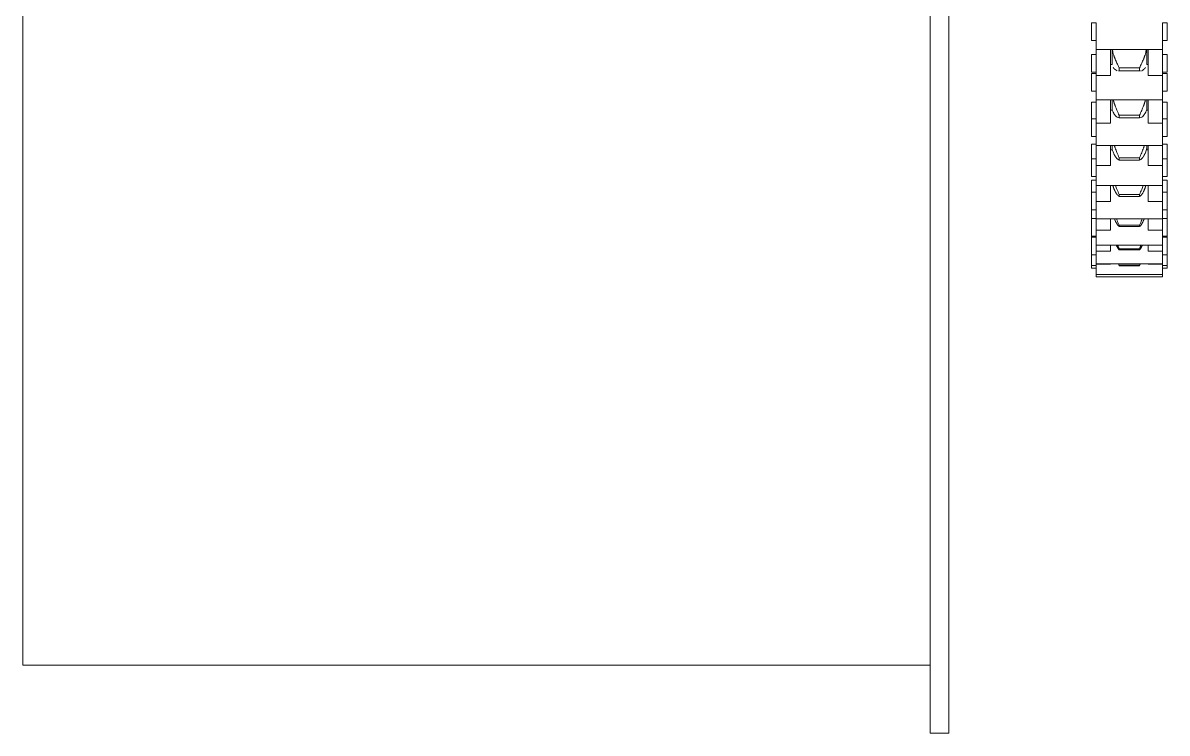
# Model space of a CAD drawing. Header units: inches. Extents: x 0.9 to 22, y 3.7 to 21.
# Drawn here: x 0.91 to 5.96, y 5.74 to 8.88 of the extents above; entities that cross this region are included whole.
import ezdxf

# ---------------------------------------------------------------- set-up
doc = ezdxf.new("R2010")
doc.units = ezdxf.units.IN
doc.header["$MEASUREMENT"] = 0

msp = doc.modelspace()

# ---------------------------------------------------------------- linework, layer by layer
at = {"color": 7, "linetype": 'Continuous', "lineweight": 15}
for p, q in [((0.914261, 6.377231), (0.914261, 13.077231)), ((4.997594, 11.327231), (4.997594, 5.743898)), ((4.914261, 9.393482), (4.914261, 5.743898)), ((5.626094, 8.878403), (5.626094, 8.816016)), ((5.646761, 8.879031), (5.646761, 8.761337)), ((5.938761, 8.879031), (5.938761, 8.761337)), ((5.959427, 8.878403), (5.959427, 8.816016)), ((5.626094, 8.816016), (5.626094, 8.800403)), ((5.959427, 8.816016), (5.959427, 8.800403)), ((5.626094, 8.738677), (5.626094, 8.660677)), ((5.646761, 8.761337), (5.709427, 8.761337)), ((5.646761, 8.64674), (5.646761, 8.761337)), ((5.709427, 8.64674), (5.709427, 8.761337)), ((5.716427, 8.761236), (5.716427, 8.694915)), ((5.869427, 8.761236), (5.869427, 8.694915)), ((5.876094, 8.761337), (5.938761, 8.761337)), ((5.876094, 8.64674), (5.876094, 8.761337)), ((5.938761, 8.761337), (5.938761, 8.64674)), ((5.959427, 8.738677), (5.959427, 8.660677)), ((5.747761, 8.680149), (5.747761, 8.667038)), ((5.747761, 8.680149), (5.838094, 8.680149)), ((5.838094, 8.680149), (5.838094, 8.667038)), ((5.626094, 8.655748), (5.626094, 8.589294)), ((5.709427, 8.64674), (5.646761, 8.64674)), ((5.646761, 8.64674), (5.646761, 8.538582)), ((5.838094, 8.667038), (5.747761, 8.667038)), ((5.938761, 8.64674), (5.876094, 8.64674)), ((5.938761, 8.64674), (5.938761, 8.538582)), ((5.959427, 8.655748), (5.959427, 8.589294)), ((5.626094, 8.589294), (5.626094, 8.577748)), ((5.959427, 8.589294), (5.959427, 8.577748)), ((5.626094, 8.528774), (5.626094, 8.454525)), ((5.646761, 8.43531), (5.646761, 8.538877)), ((5.709427, 8.43531), (5.709427, 8.538877)), ((5.716427, 8.538582), (5.716427, 8.496932)), ((5.869427, 8.538582), (5.869427, 8.496932)), ((5.876094, 8.43531), (5.876094, 8.538877)), ((5.938761, 8.538877), (5.938761, 8.43531)), ((5.959427, 8.528774), (5.959427, 8.454525)), ((5.716427, 8.496932), (5.716427, 8.493692)), ((5.869427, 8.493692), (5.869427, 8.496932)), ((5.626094, 8.454525), (5.626094, 8.384524)), ((5.709427, 8.43531), (5.646761, 8.43531)), ((5.646761, 8.43531), (5.646761, 8.337358)), ((5.747761, 8.470943), (5.747761, 8.459042)), ((5.747761, 8.470943), (5.838094, 8.470943)), ((5.838094, 8.459042), (5.747761, 8.459042)), ((5.838094, 8.470943), (5.838094, 8.459042)), ((5.938761, 8.43531), (5.876094, 8.43531)), ((5.938761, 8.43531), (5.938761, 8.337358)), ((5.959427, 8.454525), (5.959427, 8.384524)), ((5.626094, 8.384524), (5.626094, 8.376525)), ((5.959427, 8.384524), (5.959427, 8.376525)), ((5.626094, 8.342713), (5.626094, 8.278552)), ((5.646761, 8.248756), (5.646761, 8.337358)), ((5.709427, 8.248756), (5.709427, 8.337358)), ((5.716427, 8.337358), (5.716427, 8.327966)), ((5.716427, 8.327966), (5.716427, 8.317719)), ((5.869427, 8.337358), (5.869427, 8.327966)), ((5.869427, 8.317719), (5.869427, 8.327966)), ((5.876094, 8.248756), (5.876094, 8.337358)), ((5.938761, 8.337358), (5.938761, 8.248756)), ((5.959427, 8.342713), (5.959427, 8.278552)), ((5.626094, 8.278552), (5.626094, 8.205593)), ((5.747761, 8.283518), (5.747761, 8.273031)), ((5.747761, 8.283518), (5.838094, 8.283518)), ((5.838094, 8.283518), (5.838094, 8.273031)), ((5.959427, 8.278552), (5.959427, 8.205593)), ((5.709427, 8.248756), (5.646761, 8.248756)), ((5.646761, 8.248756), (5.646761, 8.161385)), ((5.838094, 8.273031), (5.747761, 8.273031)), ((5.938761, 8.248756), (5.876094, 8.248756)), ((5.938761, 8.248756), (5.938761, 8.161385)), ((5.626094, 8.205593), (5.626094, 8.200552)), ((5.626094, 8.184024), (5.626094, 8.13117)), ((5.959427, 8.205593), (5.959427, 8.200552)), ((5.959427, 8.184024), (5.959427, 8.13117)), ((5.626094, 8.13117), (5.626094, 8.055897)), ((5.646761, 8.090617), (5.646761, 8.161385)), ((5.709427, 8.090617), (5.709427, 8.161385)), ((5.876094, 8.090617), (5.876094, 8.161385)), ((5.938761, 8.161385), (5.938761, 8.090617)), ((5.959427, 8.13117), (5.959427, 8.055897)), ((5.709427, 8.090617), (5.646761, 8.090617)), ((5.646761, 8.090617), (5.646761, 8.014003)), ((5.747761, 8.121081), (5.747761, 8.112187)), ((5.747761, 8.121081), (5.838094, 8.121081)), ((5.838094, 8.112187), (5.747761, 8.112187)), ((5.838094, 8.121081), (5.838094, 8.112187)), ((5.938761, 8.090617), (5.876094, 8.090617)), ((5.938761, 8.090617), (5.938761, 8.014003)), ((5.626094, 8.055897), (5.626094, 8.05317)), ((5.626094, 8.05317), (5.626094, 8.015175)), ((5.959427, 8.055897), (5.959427, 8.05317)), ((5.959427, 8.05317), (5.959427, 8.015175)), ((5.626094, 8.015175), (5.626094, 7.938278)), ((5.646761, 7.963897), (5.646761, 8.014003)), ((5.709427, 7.963897), (5.709427, 8.014003)), ((5.747761, 7.98641), (5.747761, 7.979261)), ((5.747761, 7.98641), (5.838094, 7.98641)), ((5.838094, 7.979261), (5.747761, 7.979261)), ((5.838094, 7.98641), (5.838094, 7.979261)), ((5.876094, 7.963897), (5.876094, 8.014003)), ((5.938761, 8.014003), (5.938761, 7.963897)), ((5.959427, 8.015175), (5.959427, 7.938278)), ((5.626094, 7.938278), (5.626094, 7.937175)), ((5.626094, 7.937175), (5.626094, 7.932771)), ((5.626094, 7.932771), (5.626094, 7.854968)), ((5.709427, 7.963897), (5.646761, 7.963897)), ((5.646761, 7.963897), (5.646761, 7.898009)), ((5.938761, 7.963897), (5.876094, 7.963897)), ((5.938761, 7.963897), (5.938761, 7.898009)), ((5.959427, 7.938278), (5.959427, 7.937175)), ((5.959427, 7.937175), (5.959427, 7.932771)), ((5.959427, 7.932771), (5.959427, 7.854968)), ((5.646761, 7.870998), (5.646761, 7.898009)), ((5.709427, 7.870998), (5.646761, 7.870998)), ((5.646761, 7.870998), (5.646761, 7.815604)), ((5.709427, 7.870998), (5.709427, 7.898009)), ((5.747761, 7.881811), (5.747761, 7.876529)), ((5.747761, 7.881811), (5.838094, 7.881811)), ((5.838094, 7.876529), (5.747761, 7.876529)), ((5.838094, 7.881811), (5.838094, 7.876529)), ((5.876094, 7.870998), (5.876094, 7.898009)), ((5.938761, 7.870998), (5.876094, 7.870998)), ((5.938761, 7.898009), (5.938761, 7.870998)), ((5.938761, 7.870998), (5.938761, 7.815604)), ((5.626094, 7.854968), (5.626094, 7.854771)), ((5.626094, 7.854968), (5.626094, 7.80752)), ((5.959427, 7.854968), (5.959427, 7.854771)), ((5.959427, 7.854968), (5.959427, 7.80752)), ((5.626094, 7.80752), (5.626094, 7.796321)), ((5.646761, 7.813687), (5.646761, 7.815604)), ((5.709427, 7.813687), (5.646761, 7.813687)), ((5.646761, 7.813687), (5.646761, 7.768354)), ((5.709427, 7.813687), (5.709427, 7.815604)), ((5.747761, 7.809072), (5.747761, 7.805749)), ((5.747761, 7.809072), (5.838094, 7.809072)), ((5.838094, 7.805749), (5.747761, 7.805749)), ((5.838094, 7.809072), (5.838094, 7.805749)), ((5.876094, 7.813687), (5.876094, 7.815604)), ((5.938761, 7.813687), (5.876094, 7.813687)), ((5.938761, 7.815604), (5.938761, 7.813687)), ((5.938761, 7.813687), (5.938761, 7.768354)), ((5.959427, 7.80752), (5.959427, 7.796321)), ((5.646761, 7.768354), (5.646761, 7.757154)), ((5.747761, 7.768354), (5.747761, 7.768131)), ((5.838094, 7.768131), (5.747761, 7.768131)), ((5.838094, 7.768354), (5.838094, 7.768131)), ((5.938761, 7.768354), (5.938761, 7.757154)), ((0.914261, 6.370833), (0.914261, 6.377231)), ((0.914261, 6.370833), (0.914261, 6.04391)), ((4.997594, 5.743898), (4.914261, 5.743898))]:
    msp.add_line(p, q, dxfattribs=at)
for points in [[(5.646761, 8.878403), (5.626094, 8.878403)], [(5.959427, 8.878403), (5.938761, 8.878403)], [(5.626094, 8.800403), (5.646761, 8.800403)], [(5.938761, 8.800403), (5.959427, 8.800403)], [(5.646761, 8.738677), (5.626094, 8.738677)], [(5.709427, 8.761236), (5.876094, 8.761236)], [(5.723873, 8.736128), (5.730197, 8.719029)], [(5.855658, 8.719029), (5.861982, 8.736128)], [(5.959427, 8.738677), (5.938761, 8.738677)], [(5.716571, 8.694915), (5.709427, 8.694915)], [(5.723873, 8.678996), (5.721876, 8.681547)], [(5.730197, 8.672299), (5.723873, 8.678996)], [(5.861982, 8.678996), (5.855658, 8.672299)], [(5.863959, 8.681521), (5.861982, 8.678996)], [(5.876094, 8.694915), (5.869284, 8.694915)], [(5.626094, 8.660677), (5.646761, 8.660677)], [(5.646761, 8.655748), (5.626094, 8.655748)], [(5.747761, 8.667038), (5.744375, 8.667228)], [(5.744375, 8.66677), (5.841474, 8.66677)], [(5.841474, 8.667251), (5.838094, 8.667038)], [(5.938761, 8.660677), (5.959427, 8.660677)], [(5.959427, 8.655748), (5.938761, 8.655748)], [(5.626094, 8.577748), (5.646761, 8.577748)], [(5.938761, 8.577748), (5.959427, 8.577748)], [(5.646761, 8.528774), (5.626094, 8.528774)], [(5.646761, 8.538582), (5.938761, 8.538582)], [(5.722462, 8.538582), (5.723873, 8.531512)], [(5.723873, 8.531512), (5.730197, 8.512573)], [(5.855658, 8.512573), (5.861982, 8.531512)], [(5.861982, 8.531512), (5.863409, 8.538582)], [(5.959427, 8.528774), (5.938761, 8.528774)], [(5.717433, 8.493692), (5.709427, 8.493692)], [(5.716562, 8.496223), (5.716427, 8.496932)], [(5.730197, 8.470157), (5.723873, 8.479653)], [(5.861982, 8.479653), (5.855658, 8.470157)], [(5.876094, 8.493692), (5.868431, 8.493692)], [(5.869427, 8.496932), (5.869293, 8.496223)], [(5.646761, 8.454525), (5.626094, 8.454525)], [(5.959427, 8.454525), (5.938761, 8.454525)], [(5.626094, 8.376525), (5.646761, 8.376525)], [(5.938761, 8.376525), (5.959427, 8.376525)], [(5.646761, 8.342713), (5.626094, 8.342713)], [(5.646761, 8.337358), (5.938761, 8.337358)], [(5.716562, 8.325863), (5.716427, 8.327966)], [(5.727052, 8.337358), (5.730197, 8.327186)], [(5.855658, 8.327186), (5.858803, 8.337358)], [(5.869427, 8.327966), (5.869293, 8.325863)], [(5.959427, 8.342713), (5.938761, 8.342713)], [(5.646761, 8.278552), (5.626094, 8.278552)], [(5.718308, 8.317719), (5.709427, 8.317719)], [(5.730197, 8.289808), (5.723873, 8.301941)], [(5.861982, 8.301941), (5.855658, 8.289808)], [(5.876094, 8.317719), (5.867573, 8.317719)], [(5.959427, 8.278552), (5.938761, 8.278552)], [(5.626094, 8.200552), (5.646761, 8.200552)], [(5.646761, 8.184024), (5.626094, 8.184024)], [(5.938761, 8.200552), (5.959427, 8.200552)], [(5.959427, 8.184024), (5.938761, 8.184024)], [(5.646761, 8.13117), (5.626094, 8.13117)], [(5.646761, 8.161385), (5.938761, 8.161385)], [(5.723873, 8.148901), (5.720105, 8.161385)], [(5.730197, 8.13434), (5.723873, 8.148901)], [(5.861982, 8.148901), (5.855658, 8.13434)], [(5.865724, 8.161385), (5.861982, 8.148901)], [(5.959427, 8.13117), (5.938761, 8.13117)], [(5.626094, 8.05317), (5.646761, 8.05317)], [(5.938761, 8.05317), (5.959427, 8.05317)], [(5.646761, 8.015175), (5.626094, 8.015175)], [(5.646761, 8.014003), (5.938761, 8.014003)], [(5.730197, 8.006411), (5.727329, 8.014003)], [(5.858526, 8.014003), (5.855658, 8.006411)], [(5.959427, 8.015175), (5.938761, 8.015175)], [(5.626094, 7.937175), (5.646761, 7.937175)], [(5.646761, 7.932771), (5.626094, 7.932771)], [(5.938761, 7.937175), (5.959427, 7.937175)], [(5.959427, 7.932771), (5.938761, 7.932771)], [(5.646761, 7.898009), (5.938761, 7.898009)], [(5.740959, 7.898009), (5.747761, 7.881811)], [(5.838094, 7.881811), (5.84491, 7.898009)], [(5.626094, 7.854771), (5.646761, 7.854771)], [(5.938761, 7.854771), (5.959427, 7.854771)], [(5.626094, 7.80752), (5.646761, 7.80752)], [(5.626094, 7.796321), (5.646761, 7.796321)], [(5.646761, 7.815604), (5.938761, 7.815604)], [(5.744919, 7.815604), (5.747761, 7.809072)], [(5.838094, 7.809072), (5.840943, 7.815604)], [(5.938761, 7.80752), (5.959427, 7.80752)], [(5.938761, 7.796321), (5.959427, 7.796321)], [(5.646761, 7.768354), (5.938761, 7.768354)], [(5.646761, 7.757154), (5.938761, 7.757154)], [(0.914261, 6.04391), (4.914261, 6.04391)]]:
    msp.add_open_spline(points, degree=1, dxfattribs=at)
for points, knots in [([(5.718552, 8.761236), (5.71858, 8.760874), (5.719302, 8.751566), (5.721633, 8.743694), (5.723873, 8.736128)], [0, 0, 0, 0, 0.03892328, 1, 1, 1, 1]), ([(5.861982, 8.736128), (5.864155, 8.743454), (5.866486, 8.75131), (5.867208, 8.760607), (5.867257, 8.761236)], [0, 0, 0, 0, 0.93233566, 1, 1, 1, 1]), ([(5.730197, 8.719029), (5.732809, 8.713095), (5.738117, 8.701035), (5.744512, 8.687184), (5.747761, 8.680149)], [0, 0, 0, 0, 0.49206066, 1, 1, 1, 1]), ([(5.838094, 8.680149), (5.841244, 8.686972), (5.847641, 8.700827), (5.852959, 8.712901), (5.855658, 8.719029)], [0, 0, 0, 0, 0.4924405, 1, 1, 1, 1]), ([(5.739789, 8.667486), (5.73938, 8.667499), (5.735794, 8.667609), (5.732826, 8.670096), (5.730197, 8.672299)], [0, 0, 0, 0, 0.11384832, 1, 1, 1, 1]), ([(5.855658, 8.672299), (5.853112, 8.67016), (5.850148, 8.66767), (5.846563, 8.667557), (5.846058, 8.667541)], [0, 0, 0, 0, 0.85934011, 1, 1, 1, 1]), ([(5.723873, 8.479653), (5.72192, 8.483389), (5.71795, 8.490982), (5.717029, 8.494457), (5.716562, 8.496223)], [0, 0, 0, 0, 0.49199182, 1, 1, 1, 1]), ([(5.730197, 8.512573), (5.732809, 8.506063), (5.738117, 8.492834), (5.744512, 8.478317), (5.747761, 8.470943)], [0, 0, 0, 0, 0.49206157, 1, 1, 1, 1]), ([(5.838094, 8.470943), (5.841244, 8.478093), (5.847641, 8.492611), (5.852959, 8.505853), (5.855658, 8.512573)], [0, 0, 0, 0, 0.49244154, 1, 1, 1, 1]), ([(5.869293, 8.496223), (5.868847, 8.494525), (5.86794, 8.491074), (5.863988, 8.483499), (5.861982, 8.479653)], [0, 0, 0, 0, 0.49220541, 1, 1, 1, 1]), ([(5.747761, 8.459042), (5.744611, 8.45985), (5.738213, 8.461492), (5.732896, 8.46724), (5.730197, 8.470157)], [0, 0, 0, 0, 0.492439736, 1, 1, 1, 1]), ([(5.855658, 8.470157), (5.853046, 8.467318), (5.847738, 8.461549), (5.841343, 8.459887), (5.838094, 8.459042)], [0, 0, 0, 0, 0.49206169, 1, 1, 1, 1]), ([(5.723873, 8.301941), (5.72192, 8.306823), (5.71795, 8.316745), (5.717029, 8.322791), (5.716562, 8.325863)], [0, 0, 0, 0, 0.4919912, 1, 1, 1, 1]), ([(5.730197, 8.327186), (5.732809, 8.320212), (5.738117, 8.306039), (5.744512, 8.291104), (5.747761, 8.283518)], [0, 0, 0, 0, 0.49206097, 1, 1, 1, 1]), ([(5.838094, 8.283518), (5.841244, 8.290872), (5.847641, 8.305805), (5.852959, 8.319988), (5.855658, 8.327186)], [0, 0, 0, 0, 0.49244183, 1, 1, 1, 1]), ([(5.869293, 8.325863), (5.868847, 8.322899), (5.86794, 8.316877), (5.863988, 8.306971), (5.861982, 8.301941)], [0, 0, 0, 0, 0.49220646, 1, 1, 1, 1]), ([(5.747761, 8.273031), (5.744611, 8.274797), (5.738213, 8.278383), (5.732896, 8.285962), (5.730197, 8.289808)], [0, 0, 0, 0, 0.49244149, 1, 1, 1, 1]), ([(5.855658, 8.289808), (5.853046, 8.286069), (5.847738, 8.27847), (5.841343, 8.274863), (5.838094, 8.273031)], [0, 0, 0, 0, 0.49206119, 1, 1, 1, 1]), ([(5.747761, 8.112187), (5.744611, 8.11488), (5.738213, 8.120349), (5.732896, 8.129629), (5.730197, 8.13434)], [0, 0, 0, 0, 0.49244091, 1, 1, 1, 1]), ([(5.731909, 8.161385), (5.733977, 8.155612), (5.738752, 8.142281), (5.744501, 8.128751), (5.747761, 8.121081)], [0, 0, 0, 0, 0.43307792, 1, 1, 1, 1]), ([(5.838094, 8.121081), (5.841254, 8.128515), (5.847005, 8.142042), (5.851788, 8.155378), (5.853942, 8.161385)], [0, 0, 0, 0, 0.54960227, 1, 1, 1, 1]), ([(5.855658, 8.13434), (5.853046, 8.129764), (5.847738, 8.120465), (5.841343, 8.114975), (5.838094, 8.112187)], [0, 0, 0, 0, 0.49206153, 1, 1, 1, 1]), ([(5.747761, 7.979261), (5.744611, 7.982836), (5.738213, 7.990094), (5.732896, 8.000918), (5.730197, 8.006411)], [0, 0, 0, 0, 0.49244098, 1, 1, 1, 1]), ([(5.736624, 8.014003), (5.737175, 8.01245), (5.740483, 8.003133), (5.744452, 7.994012), (5.747761, 7.98641)], [0, 0, 0, 0, 0.16663164, 1, 1, 1, 1]), ([(5.838094, 7.98641), (5.8413, 7.993777), (5.845269, 8.002894), (5.848579, 8.012213), (5.849214, 8.014003)], [0, 0, 0, 0, 0.80794731, 1, 1, 1, 1]), ([(5.855658, 8.006411), (5.853046, 8.001077), (5.847738, 7.990238), (5.841343, 7.982959), (5.838094, 7.979261)], [0, 0, 0, 0, 0.49206083, 1, 1, 1, 1]), ([(5.747761, 7.876529), (5.744574, 7.880815), (5.739996, 7.886973), (5.736182, 7.895436), (5.735022, 7.898009)], [0, 0, 0, 0, 0.69596169, 1, 1, 1, 1]), ([(5.850858, 7.898009), (5.849779, 7.89561), (5.845965, 7.887132), (5.841381, 7.880957), (5.838094, 7.876529)], [0, 0, 0, 0, 0.28294631, 1, 1, 1, 1])]:
    msp.add_open_spline(points, degree=3, knots=knots, dxfattribs=at)

doc.saveas('drawing.dxf')
